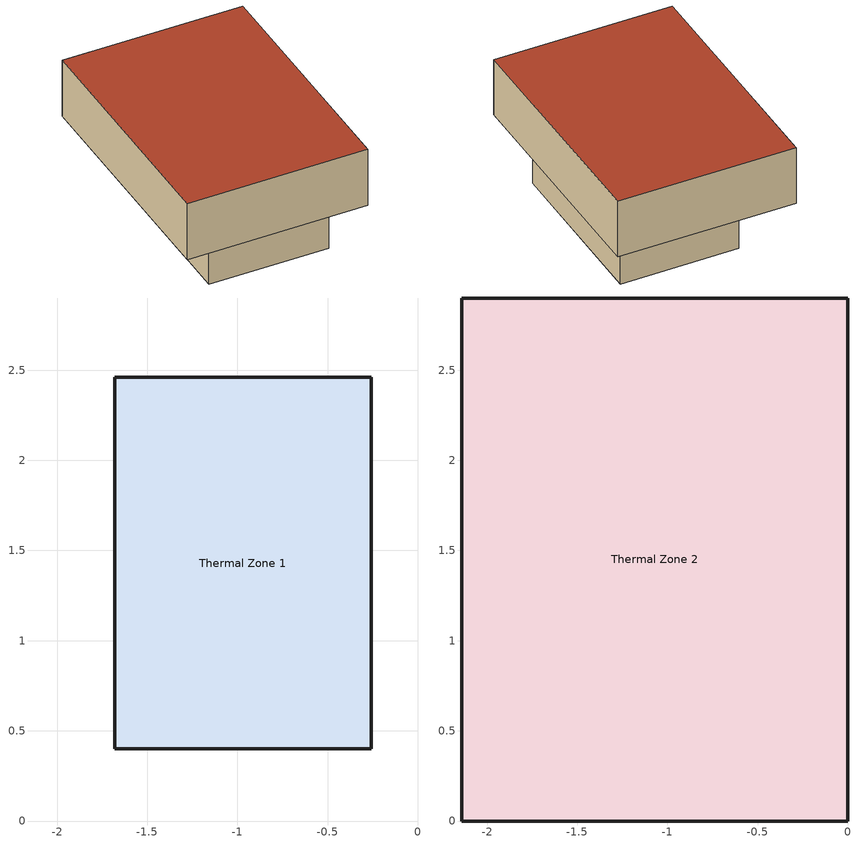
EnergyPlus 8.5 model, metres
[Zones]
Thermal Zone 1
 floor ground: -0.26,2.46 -0.26,0.4 -1.68,0.4 -1.68,2.46 z0
 wall outside: -0.26,2.46 -1.68,2.46 -1.68,0.4 -0.26,0.4 -0.26,2.46 z0:0.73
 roof outside: -0.26,0.4 -0.26,2.46 -1.68,2.46 -1.68,0.4 z0.73
Thermal Zone 2
 floor ground: 0,2.9 0,0 -2.14,0 -2.14,2.9 z0.73
 floor to Thermal Zone 1: -0.26,2.46 -0.26,0.4 -1.68,0.4 -1.68,2.46 z0.73
 wall outside: -2.14,0 0,0 0,2.9 -2.14,2.9 -2.14,0 z0.73:1.46
 roof outside: 0,0 0,2.9 -2.14,2.9 -2.14,0 z1.46
[Building]
Building 1
[Zone] Multiplier=1; Part of Total Floor Area=Yes
Thermal Zone 1; Thermal Zone 2
